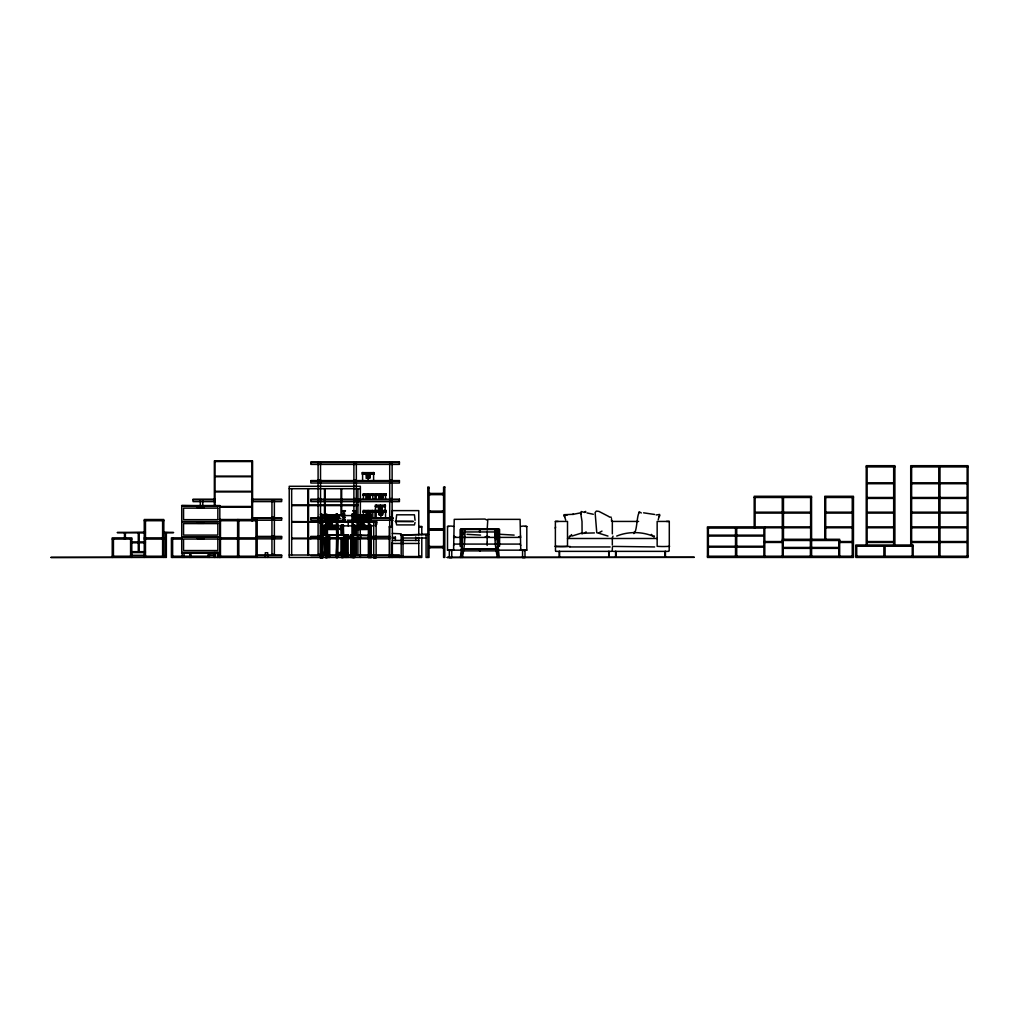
<?xml version="1.0" encoding="UTF-8"?>
<svg xmlns="http://www.w3.org/2000/svg" width="1019" height="1019" viewBox="0 0 1019 1019"><rect width="100%" height="100%" fill="white"/><g stroke="black" fill="none" stroke-linecap="round" stroke-linejoin="round"><path stroke-width="1.5" d="M367.26 529.345A94.971 11.005 0.5 0 1 354.637 529.332L354.599 528.059A94.971 11.005 0.5 0 0 359.656 528.084M354.599 535.599L354.701 524.976M358.892 528.097L358.917 524.976C355.949 530.033 368.483 530.02 365.528 524.976M358.994 517.206L358.943 521.855L358.994 517.206L361.401 517.181L361.401 528.148M360.115 528.135L360.127 524.989M360.166 521.894L360.191 517.181L360.369 557.444M361.605 528.148L361.605 524.989M361.656 521.906L361.669 517.181L364.101 517.206L364.101 528.135M362.815 524.989L362.815 528.148L362.879 517.181L364.101 517.181M362.866 521.906L362.891 517.219M364.331 528.135L364.318 524.989M364.382 521.894L364.394 517.181L365.592 517.181L365.592 521.894M369.821 517.13L369.846 514.722A94.971 11.005 0.5 0 1 354.714 514.722A94.971 11.005 0.5 0 0 369.884 514.786L369.884 514.786M370.941 535.599L371.031 524.976L370.738 557.444M371.056 521.945L371.043 514.213L369.833 514.213L369.744 521.83M353.262 535.523L353.376 524.874M354.587 524.874L354.599 534.911M369.604 535.523L369.719 524.874M370.954 521.83L371.043 514.213M326.004 538.019L325.774 557.597L326.972 557.597L327.519 538.096M327.201 538.019L326.972 557.597M342.129 538.019L341.9 557.597L343.097 557.597L343.645 538.096L342.448 538.096L341.9 557.597M325.774 557.597L326.322 538.096M326.806 552.578L326.781 553.801L326.781 552.578M342.308 553.801L342.346 552.578M342.906 553.801L342.944 552.578M322.806 535.523L321.838 514.213L320.692 514.213L320.692 557.597L321.838 557.597L322.806 538.096M320.909 553.088L321.495 541.102M321.737 553.801L321.8 552.578M338.321 534.911L337.429 557.597L336.27 557.597L336.792 547.101M337.327 553.801L337.378 552.578M582.078 534.032L582.015 521.499L580.677 512.939L581.25 511.538L584.817 512.481M641.295 512.99C636.302 507.959 637.907 531.116 633.869 533.574M658.21 519.779L659.675 514.442L656.172 514.977M613.03 536.16L612.202 538.261M389.92 537.013L370.763 537.077M453.582 545.394L454.232 544.261M520.747 549.177L520.25 550.031M555.47 546.872L555.482 550.961M612.228 550.961L612.432 546.872M669.19 550.961L669.203 546.872M357.452 517.206L358.675 517.181L358.663 528.135L357.452 528.135L357.465 517.181L358.675 517.181M585.479 512.34L585.708 511.398L584.804 512.073M569.468 536.185L569.277 537.319L571.621 534.567M633.831 532.912L634.327 531.931M354.599 538.019L354.79 557.444L353.58 557.444M369.91 557.444L371.133 557.444L370.941 538.019M659.217 516.595L659.803 515.665M319.66 521.511L319.699 523.218M487.158 529.88L487.808 519.359L520.098 519.359L520.747 550.158L522.76 550.362M487.158 531.434L487.158 536.096L484.942 537.14M520.747 536.096L518.518 537.14M337.595 517.206L337.697 521.894M336.627 528.135L336.601 524.989M337.824 528.135L337.798 524.976M586.103 531.88L583.9 533.51M601.987 531.103L598.331 533.154L596.765 532.72L595.121 512.582L596.319 511.079L598.93 511.398L608.598 516.416M326.972 514.213C324.462 512.99 329.417 518.684 327.163 521.83M326.984 517.13L325.698 517.206L326.093 528.135L327.099 528.122A94.971 10.865 -1.2 0 0 337.009 528.16M334.894 517.219L334.984 521.906M342.893 514.353L341.696 514.353L344.779 514.404M337.136 529.294A94.971 10.865 -1.2 0 1 327.226 529.256L327.124 529.332A94.971 10.865 -1.2 0 0 337.034 529.358M333.914 524.989L333.977 528.109M339.518 528.148A94.971 10.865 -1.2 0 0 342.027 528.122L342.053 529.332A94.971 10.865 -1.2 0 1 339.544 529.345M331.15 521.894L331.111 517.181L331.251 528.135L332.5 528.097L332.105 517.181C329.583 516.264 335.111 518.837 332.398 521.855M331.251 528.135L332.525 528.109L332.461 524.989L332.461 528.135L331.277 528.135L331.277 524.976M571.876 536.07L580.868 533.281L594.421 532.924M616.699 536.07C627.997 531.459 641.499 531.459 652.797 536.07M320.323 514.353L321.838 514.213M321.864 517.13L321.673 517.193A94.971 10.496 -2.1 0 0 336.104 517.193L336.194 514.722A94.971 10.496 -2.1 0 1 321.775 514.722L321.584 514.786A94.971 10.496 -2.1 0 0 336.015 514.786L336.194 514.722M328.271 517.219L329.519 517.181L329.825 528.148L328.666 528.148L328.271 517.219L328.666 528.148M336.665 535.599L336.27 514.213L337.429 514.213L338.384 535.523M329.519 517.181L329.43 517.219A94.971 10.865 -1.2 0 0 339.403 517.142M335.901 514.353L337.429 514.213M322.297 529.256L322.106 529.332A94.971 10.496 -2.1 0 0 336.537 529.332L336.499 528.122A94.971 10.496 -2.1 0 1 322.068 528.122L322.297 529.256A94.971 10.496 -2.1 0 0 336.729 529.256M325.698 517.206L326.093 528.135M581.327 512.723L572.742 514.391L573.379 514.315L563.902 514.722L565.711 520.008M609.209 517.002L611.311 517.257M555.38 521.435L567.507 521.435L567.507 546.311A80.985 80.985 0 0 1 555.38 546.311L555.38 521.435L558.208 521.435M451.557 550.362L453.582 550.158L454.232 519.359L484.942 519.053L487.158 520.098M337.646 517.181L336.397 517.219L336.499 521.894M364.42 517.219L365.63 517.206M214.958 461.556L251.973 461.556M310.82 462.575L399.41 462.575M866.226 466.919L894.899 466.919M910.719 466.919L968.05 466.919M362.305 472.65L373.909 472.65M362.267 473.86L373.948 473.86M214.958 476.128L251.973 476.128M214.958 476.726L251.973 476.726M318.094 479.974L320.526 479.974M353.899 479.974L356.332 479.974M389.704 479.974L392.124 479.974M310.82 481.185L399.41 481.185M867.131 482.815L893.676 482.815M911.623 482.815L938.779 482.815M939.989 482.815L967.146 482.815M867.131 483.719L893.676 483.719M911.623 483.719L938.779 483.719M939.989 483.719L967.146 483.719M427.802 488.267L429.012 488.267M289.218 488.712L360.369 488.712M214.958 491.298L251.973 491.298M214.958 491.897L251.973 491.897M429.012 493.438L443.583 493.438M430.235 494.049L442.373 494.049M430.235 494.215L442.373 494.215M429.012 494.648L443.583 494.648M363.057 495.068L373.145 495.068L373.145 493.82L363.057 493.82L363.095 495.374L373.107 495.374L373.107 493.858M374.635 495.068L385.921 495.068M754.187 497.489L811.532 497.489M824.791 497.489L853.463 497.489M867.131 497.489L893.676 497.489M911.623 497.489L938.779 497.489M939.989 497.489L967.146 497.489M867.131 498.406L893.676 498.406M911.623 498.406L938.779 498.406M939.989 498.406L967.146 498.406M318.094 498.571L320.526 498.571M353.899 498.571L356.332 498.571M389.704 498.571L392.124 498.571M215.2 499.183L193.062 499.183L193.062 501.615L215.2 501.615M251.591 499.183L281.652 499.183L281.652 501.615L251.591 501.615M193.062 499.794L215.2 499.794M251.591 499.794L281.652 499.794M310.82 499.794L399.41 499.794M291.651 504.991L357.936 504.991M291.651 505.59L357.936 505.59M219.824 506.163L181.586 505.551L219.824 505.551L219.824 553.19L181.586 553.19L219.824 552.578M181.739 506.316L219.671 506.316M219.582 506.468L251.973 506.468M375.298 506.392L385.386 506.392M197.495 507.169L203.915 507.169M219.582 507.067L251.973 507.067M197.495 507.513L203.915 507.513M342.257 510.71L345.428 510.71M352.841 510.71L356.013 510.71M342.257 510.901L345.428 510.901M352.841 510.901L356.013 510.901M429.012 511.118L443.583 511.118M343.314 511.602L344.371 511.602M353.899 511.602L354.956 511.602M363.057 511.729L373.145 511.729L373.145 510.468L363.057 510.468L363.095 512.022L373.107 512.022L373.107 510.506M374.635 511.729L385.921 511.729M430.235 511.729L442.373 511.895M429.012 512.328L443.583 512.328M755.104 512.175L782.261 512.175M783.471 512.175L810.614 512.175M825.708 512.175L852.253 512.175M867.131 512.175L893.676 512.175M911.623 512.175L938.779 512.175M939.989 512.175L967.146 512.175M342.893 513.092L344.779 513.092M353.478 513.092L355.364 513.092M755.104 513.092L782.261 513.092M783.471 513.092L810.614 513.092M825.708 513.092L852.253 513.092M867.131 513.092L893.676 513.092M911.623 513.092L938.779 513.092M939.989 513.092L967.146 513.092M351.975 514.213L353.198 514.213L353.198 557.597L351.975 557.597L351.975 514.213L353.198 514.353M354.701 514.213L353.58 514.353M368.368 514.213L369.579 514.213L368.368 514.353L368.368 557.597L369.579 557.597L369.68 513.436L366.522 513.436L366.522 514.722L369.68 514.722M353.478 514.404L355.364 514.404M369.91 514.353L371.133 514.353M342.855 515.334L344.83 515.334M338.728 515.563L352.077 515.563M342.715 517.002L344.957 517.002M271.946 517.181L274.366 517.181M318.094 517.181L320.526 517.181M334.945 517.181L333.697 517.219L333.786 521.906M389.704 517.181L392.124 517.181M343.046 517.295L344.639 517.295M353.784 517.295L355.223 517.295M251.591 517.792L281.652 517.792L281.652 520.225L256.342 520.225M339.289 517.792L310.82 517.792L310.82 520.225L345.161 520.391M343.046 517.69L344.639 517.69M353.784 517.69L358.28 517.792M363.019 517.792L368.101 517.792M369.668 517.792L393.079 517.792M342.715 518.047L344.957 518.047M353.517 518.047L355.542 518.047M251.591 518.404L281.652 518.404M310.82 518.404L340.881 518.404M355.109 518.404L358.28 518.404M363.019 518.404L367.77 518.404M370.929 518.404L393.079 518.404M219.251 519.512L257.183 519.512L257.183 557.444M342.524 519.894L345.161 519.894M353.109 519.894L355.746 519.894M342.715 520.085L344.957 520.085M353.3 520.085L355.542 520.085M347.199 520.225L351.95 520.225M353.351 520.391L358.28 520.225M363.019 520.225L367.77 520.225M370.929 520.225L393.079 520.225M144.252 520.722L163.83 520.722M220.473 520.722L237.605 520.722M238.828 520.722L255.973 520.722M342.257 521.091L345.428 521.091M353.134 521.091L356.013 521.091M612.33 521.435L638.607 521.435M666.464 521.435L669.292 521.435L669.292 546.311A80.985 80.985 0 0 1 657.153 546.311L657.153 521.435L669.292 521.435M181.739 521.486L219.671 521.486M291.651 521.562L376.737 522.237L291.651 522.161M181.739 521.766L219.671 521.766M197.495 522.62L203.915 522.62M197.495 522.951L203.915 522.951M376.737 524.352L376.75 521.511M322.73 525.88L373.706 525.88M392.353 526.441L389.322 526.441L389.322 557.431M418.758 526.441L421.79 526.441L421.79 534.708M453.582 550.158A20.342 20.342 0 0 1 447.519 550.158L447.519 526.492L448.933 526.492M525.396 526.492L526.81 526.492L526.81 550.158A20.342 20.342 0 0 1 520.747 550.158M389.322 526.938L392.353 526.938M418.758 526.938L421.79 526.938M782.261 526.861L707.453 526.861L707.453 557.444L853.463 557.444L853.463 496.278L824.791 496.278L824.791 540.35M783.471 526.861L810.614 526.861M825.708 526.861L852.253 526.861M867.131 526.861L893.676 526.861M911.623 526.861L938.779 526.861M939.989 526.861L967.146 526.861M555.597 527.078L555.228 528.16M764.148 527.766L782.261 527.766M783.471 527.766L810.614 527.766M825.708 527.766L852.253 527.766M867.131 527.766L893.676 527.766M911.623 527.766L938.779 527.766M939.989 527.766L967.146 527.766M333.914 528.148L335.162 528.109L335.098 524.989M707.453 528.071L764.785 528.071M429.012 528.797L443.583 528.797M430.235 529.409L442.373 529.409M430.235 529.574L442.373 529.574M429.012 530.007L443.583 530.007M145.411 532.109L117.185 532.555L145.411 533.013M164.046 532.109L173.625 532.555L164.046 533.013M466.995 534.325L480.548 535.102M500.584 534.325L514.136 535.102M708.358 535.153L735.514 535.153M736.724 535.153L763.881 535.153M321.087 535.599L348.485 534.911L322.233 534.911L321.838 557.597M271.946 535.79L274.366 535.79M318.094 535.79L320.526 535.79M708.358 536.07L735.514 536.07M736.724 536.07L763.881 536.07M256.342 536.402L281.652 536.402L281.652 538.834L256.342 538.834M320.526 536.402L310.82 536.402L310.82 538.834M347.199 536.402L350.37 536.402M370.929 536.402L389.92 536.402M181.739 536.924L219.671 536.924M256.342 537.013L281.652 537.013M310.82 537.013L320.526 537.013M347.199 537.013L350.37 537.013M181.739 537.204L219.671 537.204M392.353 537.344L395.385 537.344M453.582 537.408L520.747 537.408M144.252 537.866L163.83 537.866M181.981 537.866L171.409 537.866L171.409 557.444L281.652 557.444L281.652 555.011L256.342 555.011M219.251 537.866L257.183 537.866M321.087 538.019L347.619 537.956M402.403 538.019L401.792 534.988M403.014 538.019L426.069 538.019M197.495 538.057L203.915 538.057M291.651 538.134L320.055 538.134M323.214 538.134L342.155 538.134M345.314 538.134L351.631 538.134M354.778 538.134L357.936 538.134M392.353 538.198L395.385 538.198M415.714 538.198L418.758 538.198M197.495 538.401L203.915 538.401M567.507 538.491L657.153 538.491M291.651 538.745L342.46 538.834M345.314 538.745L351.631 538.745M353.529 538.834L367.77 538.834M370.929 538.834L389.92 538.834M112.23 539.076L131.795 539.076M144.252 539.076L163.83 539.076M172.631 539.076L181.981 539.076M219.251 539.076L257.183 539.076M782.337 539.28L839.669 539.28L839.669 557.444M392.353 540.427L418.758 540.427M782.337 540.49L839.669 540.49M764.148 541.548L782.261 541.548M839.758 541.548L852.253 541.548M867.131 541.548L893.676 541.548M911.623 541.548L938.779 541.548M939.989 541.548L967.146 541.548M131.107 541.891L145.411 541.891M764.148 542.452L782.261 542.452M839.758 542.452L852.253 542.452M867.131 542.452L893.676 542.452M911.623 542.452L938.779 542.452M939.989 542.452L967.146 542.452M131.107 542.796L145.411 542.796M392.353 543.458L418.758 543.458M454.882 544.082L519.435 544.082M708.358 546.248L735.514 546.248M736.724 546.248L763.881 546.248M855.82 546.235L913.151 546.235M429.012 546.477L443.583 546.477M555.037 546.311L555.75 546.311M556.081 546.515L570.36 546.515M668.91 546.311L669.623 546.311M430.235 547.088L442.373 547.088M569.685 546.948L610.164 546.948M654.631 546.948L613.425 546.413M430.235 547.254L442.373 547.254M708.358 547.165L735.514 547.165M736.724 547.165L763.881 547.165M783.242 547.445L810.398 547.445M811.608 547.445L838.764 547.445M429.012 547.687L443.583 547.687M783.242 548.362L810.398 548.362M811.608 548.362L838.764 548.362M447.519 550.158L462.741 550.158M497.845 550.158L526.81 550.158M462.409 550.871L497.297 550.871M556.196 551.368L611.515 551.368M613.158 551.368L668.477 551.368M131.107 551.674L138.278 551.674L138.278 542.796M145.411 551.674L139.183 551.674L139.183 542.796M181.739 552.374L219.671 552.374M131.54 552.578L145.411 552.578M347.619 552.578L336.805 552.578L336.741 553.801L347.619 553.801M352.281 552.578L351.071 552.578L351.071 553.801L352.281 553.801M369.273 552.578L370.674 552.578L370.687 553.801L369.273 553.801M271.946 554.4L274.366 554.4M318.094 554.4L320.526 554.4M353.899 554.4L356.332 554.4M208.882 555.011L215.2 555.011M289.218 555.011L342.46 555.011M344.562 555.011L350.88 555.011M353.529 555.011L367.77 555.011M370.929 555.011L399.41 555.011L399.41 557.444M131.54 555.317L145.411 555.317M165.435 555.317L166.339 555.317M165.435 555.622L166.339 555.622M208.882 555.622L215.2 555.622M256.342 555.622L281.652 555.622M310.82 555.622L342.46 555.622M345.619 555.622L350.37 555.622M353.529 555.622L367.77 555.622M370.929 555.622L399.41 555.622M112.23 556.221L131.795 556.221M144.252 556.221L163.83 556.221M172.631 556.221L189.763 556.221M190.986 556.221L208.118 556.221M220.473 556.221L237.605 556.221M238.828 556.221L255.973 556.221M707.453 556.221L853.463 556.221M855.82 556.221L968.05 556.221M392.353 556.527L418.758 556.527M654.593 514.468L643.588 512.824M564.793 514.633L567.01 515.206M401.269 533.816L392.353 533.434M593.313 514.264L586.982 512.939M489.387 537.14L487.158 536.096M455.799 537.14L453.582 536.096M598.981 533.281L607.974 536.07M337.429 557.597L337.06 514.353M336.27 557.597L336.665 534.911M520.085 544.261L520.747 545.394M454.066 550.031L453.582 549.177M651.358 534.389L654.058 537.115L654.402 536.007M564.118 515.907L564.87 516.824M354.637 529.332L354.587 529.256A94.971 11.005 0.5 0 0 367.209 529.281M580.677 512.939L580.957 514.098M320.488 515.907L320.526 499.794M639.066 511.805L639.142 512.519M336.27 514.213L336.754 524.874M320.896 518.786L321.507 532.478M321.469 514.353L322.233 535.599M343.378 524.874L343.645 535.523M342.18 524.874L342.448 534.911M327.239 524.874L327.519 534.911M325.774 514.213L325.965 521.83M326.042 524.874L326.322 535.523M343.11 524.976L343.327 535.599M341.913 524.976L342.129 535.599M332.232 517.219L332.334 521.894M327.226 529.256L326.933 517.181A94.971 10.865 -1.2 0 0 339.289 517.219M326.819 517.385L326.921 521.945M326.972 524.976L327.201 535.599M325.621 517.385L325.723 521.945M325.787 524.976L326.004 535.599M371.043 557.597L370.929 534.911M354.701 557.597L354.472 538.096L353.262 538.096L353.491 557.597M611.54 518.658L611.553 521.295M967.146 466.919L967.146 556.221M939.989 466.919L939.989 556.221M938.779 466.919L938.779 556.221M913.151 557.444L913.151 545.012L855.82 545.012L855.82 557.444L968.05 557.444L968.05 465.696L910.719 465.696L910.719 545.254M912.247 546.235L912.247 556.221M911.623 466.919L911.623 545.254M894.899 545.254L894.899 465.696L866.226 465.696L866.226 545.254M893.981 466.919L893.981 545.254M893.676 466.919L893.676 545.254M885.091 546.235L885.091 556.221M883.881 546.235L883.881 556.221M867.131 466.919L867.131 545.254M856.724 546.235L856.724 556.221M852.253 497.489L852.253 556.221M838.764 540.49L838.764 556.221M825.708 497.489L825.708 540.35M811.608 556.221L811.532 496.278L754.187 496.278L754.187 527.651M810.614 497.489L810.614 540.35M810.398 540.49L810.398 556.221M783.471 497.489L783.471 540.35M783.242 540.49L783.242 556.221M782.261 497.489L782.337 557.444M764.785 526.861L764.785 557.444M763.881 528.071L763.881 556.221M755.104 497.489L755.104 527.766M736.724 528.071L736.724 556.221M735.514 528.071L735.514 556.221M708.358 528.071L708.358 556.221M665.432 551.368L665.432 556.743M665.076 551.368L665.076 556.743M615.947 551.368L615.947 556.743M615.578 551.368L615.578 556.743M612.33 521.002L612.33 533.88M612.33 538.491L612.33 545.127M609.082 551.368L609.082 556.743M608.725 551.368L608.725 556.743M559.597 551.368L559.597 556.743M559.227 551.368L559.227 556.743M499.577 546.209L499.577 529.523L460.129 529.523L460.129 546.209M498.966 546.209L498.966 528.912L460.741 528.912L460.741 546.209M496.712 550.871L496.712 549.05L462.995 549.05L462.995 550.871M496.253 549.05L463.454 549.05M494.826 529.523L494.826 531.956M494.737 529.523L494.737 531.956A97.315 74.553 90 0 0 497.374 557.444M487.158 537.408L487.158 541.904M487.158 542.274L487.158 545.42M480.178 529.523L480.178 531.956M480.204 549.05L480.204 550.871M480.115 529.523L480.115 531.956M480.089 549.05L480.089 550.871M479.529 529.523L479.592 531.956M479.503 549.05L479.618 550.871M464.881 529.523L464.982 531.956A97.315 74.553 -90 0 1 462.346 557.444M442.373 493.438L442.373 494.648M442.373 511.118L442.373 512.328M442.373 528.797L442.373 530.007M442.373 546.477L442.373 547.687M430.235 493.438L430.235 494.648M430.235 511.118L430.235 512.328M430.235 528.797L430.235 530.007M430.235 546.477L430.235 547.687M427.891 557.444L427.802 487.044L429.012 487.044L429.012 557.444L426.069 557.444L426.069 534.988M421.79 537.382L421.79 557.431L289.218 557.444L289.218 486.292L360.369 486.292L360.369 515.55M421.204 557.431L421.204 556.017L419.344 556.017L419.344 557.431M418.758 534.708L418.758 510.621L392.353 510.621L392.353 557.431M418.758 537.344L418.758 557.431M415.714 536.988L415.714 540.579M415.051 520.289L414.44 514.812L396.671 514.812L396.06 520.289M415.051 522.454L414.44 524.912L396.671 524.912L396.06 522.454M403.014 534.988L403.014 557.444M401.193 534.988L401.193 557.444M395.385 536.988L395.385 540.579M392.124 462.575L392.124 480.573M392.124 481.185L392.124 499.183M392.124 499.794L392.124 517.792M392.124 518.404L392.124 527.396M392.124 542.197L392.124 555.011M391.767 557.431L391.767 556.017L389.908 556.017L389.908 557.431M389.704 462.575L389.704 480.573M389.704 481.185L389.704 499.183M389.704 499.794L389.704 517.792M389.704 518.404L389.704 536.402M389.704 537.013L389.704 555.011M385.819 493.82L385.832 495.068M385.819 510.468L385.832 511.729M385.462 495.068L384.991 493.82M385.539 495.374L385.539 499.183M385.462 511.729L385.042 506.698M385.539 512.022L385.539 517.792M384.927 506.392L384.456 505.144M384.672 493.82L384.723 495.068M384.672 510.468L384.685 511.729M384.227 495.068L383.794 493.82M382.443 497.667L379.285 497.667M380.889 493.858L380.864 499.183M380.889 510.506L380.864 517.792M380.342 505.182L380.342 510.506M379.654 493.858L379.654 495.068M376.801 493.82L376.329 495.068M376.801 510.468L376.329 511.729M376.189 495.374L376.189 499.183M376.228 505.144L375.756 506.392M376.189 512.022L376.189 517.792M376.126 522.237L376.126 558.043L373.706 558.043L373.706 522.237M375.909 495.374L375.909 493.858L375.871 495.068M375.909 512.022L375.909 510.506L375.833 511.729M375.603 493.82L375.094 495.068M375.642 506.698L375.094 511.729M375.527 522.237L375.527 525.88M375.005 495.374L375.005 499.183M375.005 512.022L375.005 517.792M373.604 474.166L373.604 480.573M373.489 473.86L373.018 472.612L373.948 472.612L373.909 474.166L362.305 474.166L362.267 472.612L363.184 472.612L362.726 473.86M372.801 495.374L372.801 499.183M372.801 512.022L372.801 517.792M372.687 495.068L372.215 493.82M372.687 511.729L372.215 510.468M370.496 535.523L370.432 537.956L351.071 537.956L351.071 535.523M370.496 552.578L370.432 553.801M369.884 552.578L369.884 553.801M369.68 476.255L369.68 475.478L366.522 475.478L366.522 476.255M369.68 497.667L366.522 497.667M368.101 472.65L368.101 480.573M368.101 493.858L368.101 499.183M368.101 510.506L368.101 514.926M363.987 493.82L363.516 495.068M363.987 510.468L363.516 511.729M363.401 495.374L363.401 499.183M363.401 512.022L363.401 514.913M362.598 474.166L362.598 480.573M360.777 534.911L360.777 537.956M357.936 488.712L357.936 522.161M357.936 525.027L357.936 555.011M356.332 462.575L356.332 480.573M356.332 481.185L356.332 499.183M356.332 499.794L356.332 515.665M356.332 518.404L356.332 522.9M356.332 525.116L356.332 535.79M356.332 538.503L356.332 555.011M353.899 462.575L353.899 480.573M353.899 481.185L353.899 499.183M353.899 499.794L353.899 515.665M351.682 534.911L351.682 537.956M351.682 552.578L351.682 553.801M350.765 535.523L350.676 557.444M350.46 534.911L371.12 535.523L350.358 535.523M348.218 522.237L348.218 525.88M348.129 535.523L348.129 557.444M346.931 535.523L346.931 557.444M346.778 535.523L346.715 557.444M345.339 535.523L345.339 557.444M344.957 535.523L344.957 557.444M344.664 535.523L344.664 537.956M344.664 552.578L344.664 553.801M344.091 535.523L344.091 537.956M344.091 552.578L344.091 553.801M343.798 537.089L343.798 557.444M341.671 488.712L341.671 515.754M341.671 525.065L341.671 535.23M341.671 538.134L341.671 555.011M341.059 488.712L341.059 515.754M341.059 525.065L341.059 535.23M341.059 538.134L341.059 555.011M338.091 535.523L338.091 537.956M329.608 535.523L329.608 537.956M329.608 537.089L329.608 557.444M329.392 537.089L329.392 557.444M328.411 537.089L328.411 557.444M328.194 537.089L328.194 557.444M327.443 537.089L327.443 557.444M327.074 537.089L327.074 557.444M326.284 537.089L326.284 557.444M325.914 537.089L325.914 557.444M325.099 488.712L325.099 522.161M325.099 525.065L325.099 535.23M325.099 538.134L325.099 555.011M324.488 488.712L324.488 522.161M324.488 525.065L324.488 535.23M324.488 538.134L324.488 555.011M322.73 522.237L322.73 558.043L320.297 558.043L320.297 522.237M322.399 535.523L322.399 537.956M320.526 462.575L320.526 480.573M320.526 481.185L320.526 499.183M320.526 518.404L320.526 522.9M318.094 462.575L318.094 480.573M318.094 481.185L318.094 499.183M318.094 499.794L318.094 517.792M318.094 518.404L318.094 536.402M318.094 537.013L318.094 555.011M308.528 488.712L308.528 555.011M307.916 488.712L307.916 555.011M291.651 488.712L291.651 555.011M274.366 499.794L274.366 517.792M274.366 518.404L274.366 536.402M274.366 537.013L274.366 555.011M271.946 499.794L271.946 517.792M271.946 518.404L271.946 536.402M271.946 537.013L271.946 555.011M267.717 557.444L267.717 552.731L265.284 552.731L265.284 557.444M255.973 519.512L255.973 557.444M252.572 520.989L252.572 460.957L214.347 460.957L214.347 505.246M251.973 460.957L251.973 520.989M238.828 519.512L238.828 557.444M237.605 519.512L237.605 557.444M220.473 519.512L220.473 557.444M217.391 553.19L217.391 557.444M214.958 460.957L214.958 505.246M214.958 552.578L214.958 557.444M214.347 552.578L214.347 557.444M209.341 552.922L209.341 557.444M208.118 553.113L208.118 557.444M202.768 499.794L202.768 506.507M200.335 499.794L200.335 506.507M190.986 552.922L190.986 557.444M189.763 553.113L189.763 557.444M184.019 553.19L184.019 557.444M182.197 553.19L182.197 557.444M181.739 506.163L181.739 552.578M172.631 537.866L172.631 557.444M166.339 533.013L166.339 557.444L165.435 557.444L165.435 533.013M163.83 557.444L163.83 519.512L144.252 519.512L144.252 557.444M162.607 520.722L162.607 537.866M162.607 539.076L162.607 556.221M145.475 520.722L145.475 537.866M145.475 539.076L145.475 556.221M139.183 533.013L139.183 541.891M138.278 533.013L138.278 541.891M131.795 557.444L131.795 537.866L112.23 537.866L112.23 557.444M130.585 539.076L130.585 556.221M125.375 533.013L125.375 539.115M124.471 533.013L124.471 539.115M113.44 539.076L113.44 556.221M498.495 557.444A172.415 132.088 -90 0 1 496.915 529.523M499.272 557.444A172.415 132.088 -90 0 1 497.692 529.523M496.813 549.903A97.315 74.553 -90 0 1 496.47 547.356M495.756 539.675A97.315 74.553 -90 0 1 495.514 531.956L464.193 531.956A97.315 74.553 90 0 1 464.167 534.529M462.792 529.523A172.415 132.088 90 0 1 461.225 557.444M462.015 529.523A172.415 132.088 90 0 1 460.435 557.444M462.499 552.425A97.315 74.553 90 0 1 462.053 554.947M368.368 517.13A94.971 11.043 0 0 1 353.198 517.13M368.368 529.332A94.971 11.043 0 0 1 353.198 529.332M368.368 529.256A94.971 11.043 0 0 1 353.198 529.256M368.368 528.059A94.971 11.043 0 0 1 353.198 528.059M367.324 517.142A94.971 11.005 0.5 0 1 362.28 517.168M359.758 517.155A94.971 11.005 0.5 0 1 354.688 517.13M367.222 528.071A94.971 11.005 0.5 0 1 362.191 528.084M342.167 529.256A94.971 10.865 -1.2 0 1 339.645 529.281M336.283 517.13A94.971 10.496 -2.1 0 1 324.208 517.142M520.747 526.492A10.776 10.776 0 0 1 526.81 526.492M447.519 526.492A10.776 10.776 0 0 1 453.582 526.492M326.22 552.578L326.182 553.801L326.207 552.578M321.227 552.578L321.163 553.801L329.099 553.801L329.099 552.578L321.227 552.578M326.933 514.722L326.819 514.786A94.971 10.865 -1.2 0 0 341.76 514.786L341.862 514.722A94.971 10.865 -1.2 0 1 326.933 514.722M399.41 461.964L310.82 461.964L310.82 464.397L399.41 464.397L399.41 461.964M369.948 475.274L366.254 475.274L366.254 476.446L369.948 476.446L369.948 475.274M369.948 477.427L366.254 477.427L366.254 478.229L369.948 478.229L369.948 477.427M369.68 477.567L366.522 478.089L369.68 477.567M399.41 480.573L310.82 480.573L310.82 483.006L399.41 483.006L399.41 480.573M444.793 487.044L443.583 487.044L443.583 557.444L444.793 557.444L444.793 487.044M385.921 493.82L374.635 493.82L374.674 495.374L385.87 495.374L385.921 493.82M369.948 495.909L366.254 495.909L366.254 497.094L369.948 497.094L369.948 495.909M382.698 495.909L379.03 495.909L379.03 497.094L382.698 497.094L382.698 495.909M369.68 496.113L366.522 496.113L366.522 496.89L369.68 496.89L369.68 496.113M382.443 496.113L379.285 496.113L379.285 496.89L382.443 496.89L382.443 496.113M369.948 497.527L366.254 497.527L366.254 498.342L369.948 498.342L369.948 497.527M382.698 497.527L379.03 497.527L379.03 498.342L382.698 498.342L382.698 497.527M399.41 499.183L310.82 499.183L310.82 501.615L399.41 501.615L399.41 499.183M385.386 505.144L375.298 505.144L375.336 506.698L385.348 506.698L385.386 505.144M203.915 507.003L197.495 507.003L197.495 507.857L203.915 507.857L203.915 507.003M382.189 507.245L378.495 507.245L378.495 508.417L382.189 508.417L382.189 507.245M381.921 507.437L378.75 507.437L378.75 508.214L381.921 508.214L381.921 507.437M217.849 508.137L183.56 508.137L183.56 519.665L217.849 519.665L217.849 508.137M382.189 508.85L378.495 508.85L378.495 509.666L382.189 509.666L382.189 508.85M381.921 508.99L378.75 509.525L381.921 508.99M385.921 510.468L374.635 510.468L374.674 512.022L385.87 512.022L385.921 510.468M369.948 513.232L366.254 513.232L366.254 514.926L369.948 514.926L369.948 513.232M382.698 513.232L379.03 513.232L379.03 514.926L382.698 514.926L382.698 513.232M382.443 513.436L379.285 513.436L379.285 514.722L382.443 514.722L382.443 513.436M413.37 521.397L395.168 521.397L413.37 521.511M203.915 522.441L197.495 522.441L197.495 523.295L203.915 523.295L203.915 522.441M217.849 523.588L183.56 523.588L183.56 535.102L217.849 535.102L217.849 523.588M428.489 534.376L400.582 534.988L428.489 534.376M203.915 537.892L197.495 537.892L197.495 538.745L203.915 538.745L203.915 537.892M217.849 539.026L183.56 539.026L183.56 550.553L217.849 550.553L217.849 539.026M451.761 550.362L449.328 550.362L449.328 557.635L451.761 557.635L451.761 550.362M524.989 550.362L522.569 550.362L522.569 557.635L524.989 557.635L524.989 550.362M354.332 552.578L353.746 553.801L354.332 552.578M165.027 557.317L50.95 557.444L165.027 557.317M694.232 557.317L447.201 557.444L694.232 557.317M219.251 557.444L219.251 553.113L219.212 557.444M353.198 514.786A94.971 11.043 0 0 0 368.368 514.786A94.971 11.043 0 0 1 353.198 514.722"/></g></svg>
